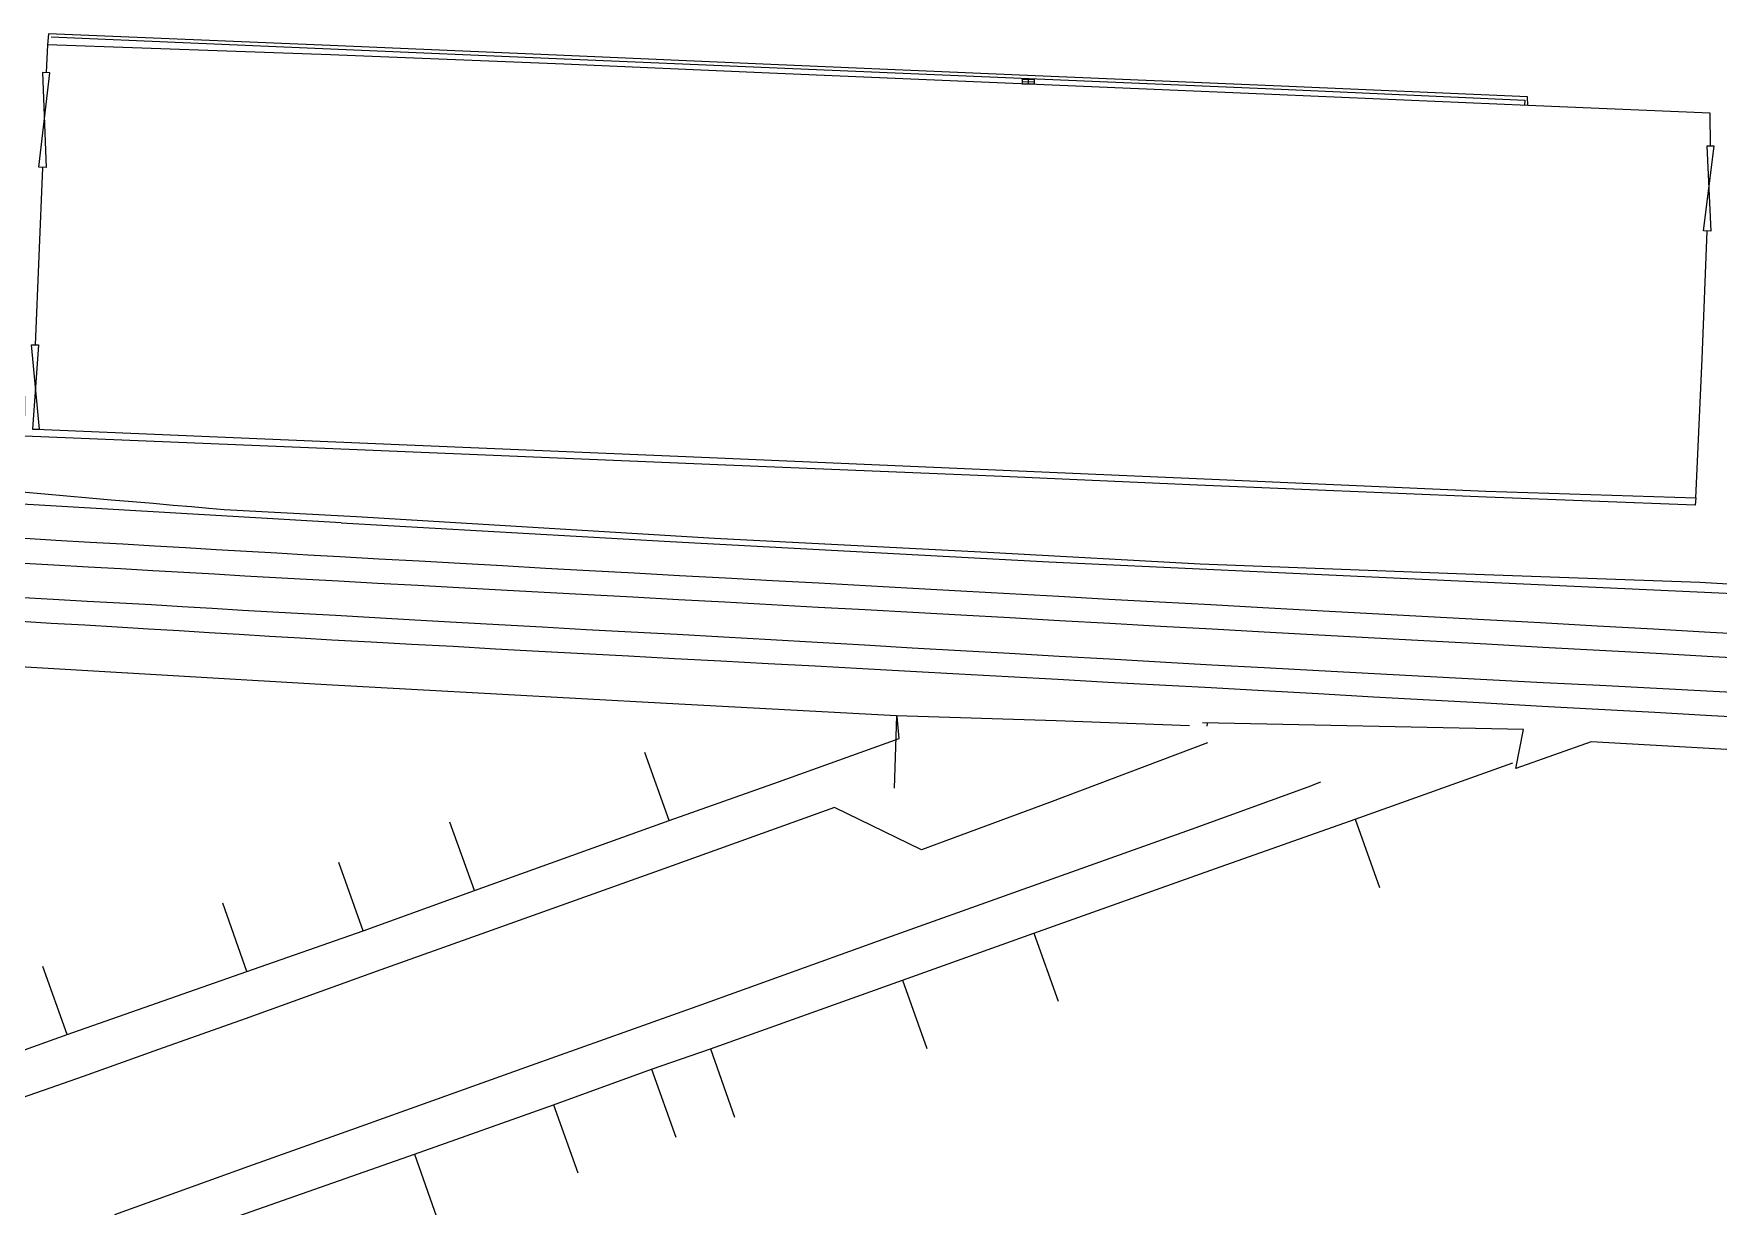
# Model space of a CAD drawing. Header units: metres. Extents: x 320405 to 332543, y 7395686 to 7410003.
# Drawn here: x 326918.9 to 327035.3, y 7397276 to 7397357 of the extents above; entities that cross this region are included whole.
import ezdxf

# ---------------------------------------------------------------- set-up
doc = ezdxf.new("R2010")
doc.units = ezdxf.units.M
doc.header["$LTSCALE"] = 10
doc.header["$MEASUREMENT"] = 0
doc.linetypes.add('CONTINUO', pattern=[0])
doc.linetypes.add('DASHDOT', pattern=[1, 0.5, -0.25, 0, -0.25])
for name, color, linetype in [('Edificações', 30, 'Continuous'), ('T-ALAMBRADO', 30, 'CERCA_ALA'), ('T-ALINHAMENTOINDEFINIDO', 45, 'DASHDOT'), ('T-ALVENARIA', 45, 'CONTINUO'), ('T-GRELHA', 252, 'CONTINUO'), ('T-GUIA', 230, 'Continuous'), ('T-MURETA', 45, 'CONTINUO'), ('T-MURO', 30, 'CONTINUO'), ('T-PASSEIO', 45, 'CONTINUO'), ('T-PORTAO', 45, 'CONTINUO'), ('T-TRILHO', 20, 'CONTINUO'), ('Vias Primárias', 230, 'Continuous')]:
    doc.layers.add(name, color=color, linetype=linetype)
doc.styles.get("Standard").update_dxf_attribs({"font": 'arial.ttf'})
doc.linetypes.add('CERCA_ALA', pattern='A,0.5,-0.1,["XX",Standard,S=0.1,R=0,X=-0.1,Y=-0.05],0', length=0.6)

# ---------------------------------------------------------------- blocks, each defined once
blk = doc.blocks.new('topografia ÁGUA BRANCA - LAPA_X')
at = {"layer": 'Edificações', "linetype": 'CONTINUO', "flags": 128}
for points in [[(154245.93, 253122.75), (154249.84, 253123.92), (154254.7, 253125.64), (154258.99, 253127.2), (154269.8, 253131.03), (154279.23, 253134.42), (154291.64, 253138.8), (154299.68, 253141.63), (154307.35, 253144.44), (154320.8, 253149.28), (154328.35, 253151.98), (154336.67, 253154.98)], [(154383.52, 253100.38), (154361.61, 253103.91), (154348.6, 253105.92), (154332.85, 253108.57), (154328.6, 253109.24), (154324.39, 253109.91), (154320.27, 253110.55), (154315.97, 253111.2), (154310.7, 253112.06), (154302.22, 253113.44), (154285.48, 253116.09), (154285.08, 253119.79), (154303.25, 253126.21), (154312.84, 253129.64), (154319.62, 253132.12), (154323.68, 253133.53), (154336.93, 253138.28), (154346.01, 253141.56), (154358.55, 253146.04), (154368.2, 253149.47), (154379.08, 253153.37)]]:
    blk.add_lwpolyline(points, dxfattribs=at)
at = {"layer": 'T-ALAMBRADO', "linetype": 'CONTINUO', "ltscale": 5, "flags": 128}
for points in [[(154298.11, 253169.81), (154270.91, 253171.36)], [(154298.11, 253169.81), (154320.84, 253168.56)], [(154320.84, 253168.56), (154347, 253167.21)], [(154347, 253167.21), (154371.79, 253166.1)], [(154371.79, 253166.1), (154398.29, 253164.92)]]:
    blk.add_lwpolyline(points, dxfattribs=at)
at = {"layer": 'T-ALINHAMENTOINDEFINIDO', "linetype": 'Continuous', "ltscale": 5, "flags": 128}
blk.add_lwpolyline([(154276.06, 253171.9), (154277.6, 253171.77), (154279.14, 253171.64), (154280.69, 253171.51), (154282.21, 253171.38), (154283.69, 253171.26), (154285.12, 253171.14), (154286.49, 253171.02), (154287.77, 253170.91), (154288.95, 253170.81), (154290.02, 253170.72)], dxfattribs=at)
at = {"layer": 'T-ALVENARIA', "ltscale": 5}
for points in [[(154392.66, 253196), (154392.64, 253198.28), (154380.04, 253198.79), (154362.9, 253199.48), (154327.64, 253200.92), (154313.42, 253201.51), (154297.31, 253202.13), (154277.76, 253202.8), (154277.67, 253200.87)], [(154277.43, 253194.32), (154276.93, 253182.06)], [(154391.69, 253171.7), (154392.1, 253181.3), (154392.43, 253190.13)], [(154277.01, 253176.25), (154299.35, 253175.34), (154324.09, 253174.34), (154343.83, 253173.52), (154357.18, 253172.97), (154377.17, 253172.14), (154391.69, 253171.7)]]:
    blk.add_lwpolyline(points, dxfattribs=at)
at = {"layer": 'T-GRELHA', "ltscale": 5}
blk.add_lwpolyline([(154345.93, 253200.54), (154345.92, 253200.19), (154345.11, 253200.2), (154345.11, 253200.55)], close=True, dxfattribs=at)
for points in [[(154345.11, 253200.38), (154345.92, 253200.37)], [(154345.52, 253200.55), (154345.51, 253200.2)]]:
    blk.add_lwpolyline(points, dxfattribs=at)
at = {"layer": 'T-GUIA', "ltscale": 5, "flags": 128}
blk.add_lwpolyline([(154290.02, 253170.72), (154299.17, 253170.24), (154323.89, 253168.8), (154343.2, 253167.84), (154357.46, 253167.08), (154375.17, 253166.45), (154391.97, 253165.89), (154398.58, 253165.51)], dxfattribs=at)
at = {"layer": 'T-MURETA', "ltscale": 5}
for points in [[(154380.04, 253198.79), (154380.01, 253199.39), (154363, 253200.1), (154346, 253200.77), (154327.73, 253201.52), (154313.44, 253202.13), (154297.29, 253202.77), (154277.83, 253203.56), (154277.76, 253202.8)], [(154278, 253203.34), (154297.3, 253202.56), (154313.46, 253201.88), (154327.61, 253201.31), (154362.98, 253199.88), (154379.82, 253199.16)]]:
    blk.add_lwpolyline(points, dxfattribs=at)
at = {"layer": 'T-MURO', "ltscale": 5}
for points in [[(154379.82, 253199.16), (154379.8, 253198.8)], [(154297.1, 253158.62), (154269.62, 253160.17)], [(154320.59, 253157.38), (154297.1, 253158.62)], [(154336.5, 253156.55), (154320.59, 253157.38)], [(154336.5, 253156.55), (154336.35, 253151.56)], [(154347.53, 253156.22), (154336.5, 253156.55)], [(154356.73, 253155.9), (154347.53, 253156.22)], [(154379.82, 253155.69), (154357.64, 253156.11)], [(154379.28, 253152.99), (154379.82, 253155.69)], [(154384.48, 253154.84), (154379.28, 253152.99)], [(154421.16, 253152.84), (154384.48, 253154.84)]]:
    blk.add_lwpolyline(points, dxfattribs=at)
at = {"layer": 'T-MURO', "linetype": 'CONTINUO', "flags": 128}
for points in [[(154336.67, 253154.98), (154336.53, 253156.51)], [(154357.96, 253155.87), (154357.97, 253156.07)], [(154320.8, 253149.28), (154319.11, 253153.99)], [(154368.2, 253149.47), (154369.88, 253144.76)], [(154307.35, 253144.44), (154305.65, 253149.14)], [(154299.68, 253141.63), (154297.99, 253146.34)], [(154291.64, 253138.8), (154289.98, 253143.52)], [(154346.01, 253141.56), (154347.7, 253136.86)], [(154279.23, 253134.42), (154277.55, 253139.13)], [(154336.93, 253138.28), (154338.63, 253133.57)], [(154323.68, 253133.53), (154325.34, 253128.81)], [(154319.62, 253132.12), (154321.3, 253127.41)], [(154312.84, 253129.64), (154314.54, 253124.94)], [(154303.25, 253126.21), (154304.92, 253121.49)]]:
    blk.add_lwpolyline(points, dxfattribs=at)
at = {"layer": 'T-PASSEIO', "ltscale": 5}
blk.add_lwpolyline([(154391.69, 253171.7), (154391.65, 253171.2), (154377.23, 253171.73), (154357.26, 253172.52), (154343.77, 253173.09), (154324.11, 253173.87), (154299.21, 253174.86), (154276.21, 253175.76), (154276.24, 253178.51)], dxfattribs=at)
at = {"layer": 'T-PORTAO', "ltscale": 5}
blk.add_lwpolyline([(154392.68, 253190.12), (154392.18, 253190.14), (154392.91, 253195.99), (154392.41, 253196.01), (154392.68, 253190.12)], dxfattribs=at)
blk.add_lwpolyline([(154276.76, 253176.25), (154277.26, 253176.25), (154276.68, 253182.06), (154277.18, 253182.06)], close=True, dxfattribs=at)
at = {"layer": 'T-TRILHO', "ltscale": 5}
for points in [[(154396.68, 253156.44), (154392.79, 253156.65), (154388.89, 253156.86), (154384.99, 253157.07), (154381.09, 253157.28), (154377.19, 253157.49), (154373.31, 253157.7), (154369.45, 253157.9), (154365.63, 253158.11), (154361.84, 253158.31), (154358.22, 253158.51), (154354.65, 253158.7), (154351.12, 253158.88), (154347.64, 253159.07), (154344.2, 253159.25), (154340.8, 253159.43), (154337.45, 253159.61), (154334.13, 253159.78), (154330.86, 253159.96), (154327.63, 253160.13), (154324.36, 253160.3), (154321.14, 253160.46), (154317.97, 253160.63), (154314.85, 253160.79), (154311.78, 253160.95), (154308.78, 253161.11), (154305.85, 253161.27), (154302.98, 253161.42), (154300.19, 253161.57), (154297.48, 253161.71), (154295.29, 253161.84), (154293.17, 253161.96), (154291.08, 253162.08), (154289, 253162.2), (154286.92, 253162.32), (154284.81, 253162.44), (154282.64, 253162.57), (154280.41, 253162.7), (154278.07, 253162.83), (154275.62, 253162.97)], [(154396.77, 253160.52), (154392.88, 253160.73), (154388.97, 253160.94), (154385.05, 253161.15), (154381.14, 253161.35), (154377.24, 253161.56), (154373.36, 253161.77), (154369.5, 253161.97), (154365.67, 253162.18), (154361.89, 253162.38), (154358.28, 253162.57), (154354.72, 253162.76), (154351.21, 253162.95), (154347.74, 253163.14), (154344.31, 253163.32), (154340.93, 253163.5), (154337.6, 253163.68), (154334.31, 253163.86), (154331.06, 253164.03), (154327.85, 253164.2), (154324.61, 253164.37), (154321.42, 253164.54), (154318.27, 253164.7), (154315.18, 253164.86), (154312.14, 253165.02), (154309.16, 253165.18), (154306.25, 253165.33), (154303.4, 253165.48), (154300.62, 253165.63), (154297.92, 253165.77), (154295.72, 253165.89), (154293.57, 253166.01), (154291.45, 253166.12), (154289.35, 253166.24), (154287.23, 253166.36), (154285.09, 253166.47), (154282.89, 253166.6), (154280.62, 253166.72), (154278.25, 253166.85), (154275.77, 253166.99)], [(154396.8, 253158.12), (154392.9, 253158.32), (154388.99, 253158.52), (154385.08, 253158.72), (154381.16, 253158.91), (154377.26, 253159.11), (154373.37, 253159.31), (154369.5, 253159.51), (154365.67, 253159.7), (154361.88, 253159.9), (154358.27, 253160.09), (154354.7, 253160.29), (154351.19, 253160.48), (154347.72, 253160.67), (154344.29, 253160.86), (154340.91, 253161.05), (154337.56, 253161.23), (154334.27, 253161.42), (154331.01, 253161.6), (154327.79, 253161.78), (154324.54, 253161.95), (154321.33, 253162.13), (154318.16, 253162.3), (154315.05, 253162.46), (154312, 253162.63), (154309, 253162.79), (154306.07, 253162.95), (154303.21, 253163.1), (154300.43, 253163.25), (154297.72, 253163.4), (154295.52, 253163.52), (154293.39, 253163.64), (154291.29, 253163.75), (154289.21, 253163.87), (154287.12, 253163.99), (154285, 253164.11), (154282.82, 253164.23), (154280.57, 253164.35), (154278.22, 253164.48), (154275.76, 253164.61)], [(154396.6, 253162.21), (154392.7, 253162.41), (154388.79, 253162.62), (154384.88, 253162.83), (154380.98, 253163.04), (154377.08, 253163.24), (154373.21, 253163.45), (154369.36, 253163.65), (154365.55, 253163.85), (154361.78, 253164.05), (154358.19, 253164.25), (154354.65, 253164.43), (154351.15, 253164.62), (154347.7, 253164.81), (154344.29, 253164.99), (154340.93, 253165.17), (154337.61, 253165.35), (154334.33, 253165.52), (154331.1, 253165.69), (154327.9, 253165.86), (154324.67, 253166.03), (154321.48, 253166.2), (154318.34, 253166.37), (154315.25, 253166.53), (154312.22, 253166.69), (154309.25, 253166.85), (154306.33, 253167.01), (154303.49, 253167.16), (154300.71, 253167.31), (154298.01, 253167.45), (154295.81, 253167.58), (154293.67, 253167.7), (154291.56, 253167.82), (154289.46, 253167.94), (154287.35, 253168.06), (154285.21, 253168.18), (154283.02, 253168.3), (154280.76, 253168.43), (154278.39, 253168.56), (154275.91, 253168.7)]]:
    blk.add_lwpolyline(points, dxfattribs=at)
blk.add_lwpolyline([(154277.18, 253194.33), (154277.92, 253200.86), (154277.42, 253200.88), (154277.68, 253194.31)], close=True, dxfattribs=at)
at = {"layer": 'Vias Primárias', "ltscale": 5, "flags": 128}
for points in [[(154357.98, 253154.71), (154347.07, 253150.59)], [(154365.8, 253152.01), (154364.92, 253151.68), (154356.86, 253148.74), (154344.6, 253144.34), (154335.84, 253141.19), (154323.05, 253136.57), (154311.3, 253132.35), (154302.62, 253129.23), (154299.54, 253128.11), (154291.78, 253125.33), (154282.53, 253121.98)], [(154347.07, 253150.59), (154338.23, 253147.3), (154332.21, 253150.2), (154320.43, 253145.96), (154307.56, 253141.33), (154300.89, 253138.94), (154291.54, 253135.54)], [(154291.54, 253135.54), (154285.54, 253133.4), (154280.35, 253131.52), (154269.15, 253127.59), (154259.71, 253124.13), (154255.03, 253122.45), (154250.81, 253120.98)]]:
    blk.add_lwpolyline(points, dxfattribs=at)

msp = doc.modelspace()

# ---------------------------------------------------------------- block references
at = {"rotation": 359.8966389496373}
msp.add_blockref('topografia ÁGUA BRANCA - LAPA_X', (172185.59, 7144432.18), dxfattribs=at)

doc.saveas('drawing.dxf')
